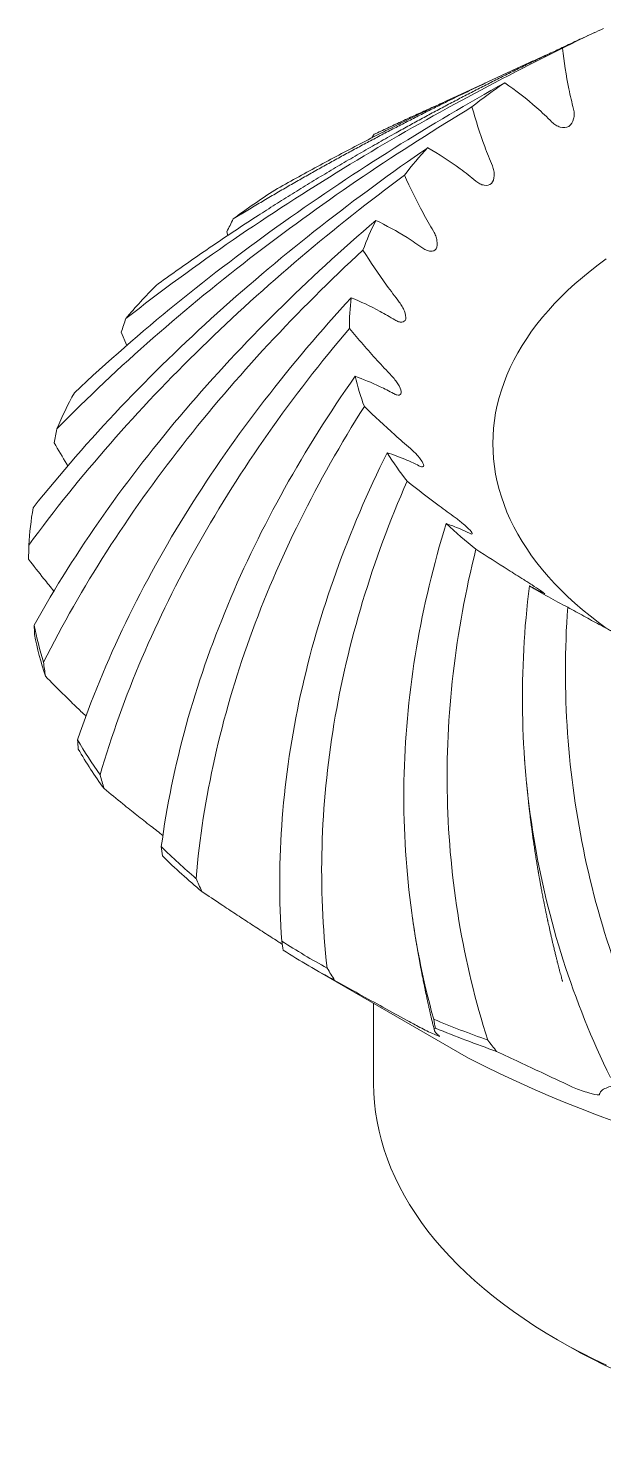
# Model space of a CAD drawing. Header units: millimetres. Extents: x -56 to 182, y 0 to 146.
# Drawn here: x 30.627 to 32.459, y 18.376 to 22.925 of the extents above; entities that cross this region are included whole.
import ezdxf

# ---------------------------------------------------------------- set-up
doc = ezdxf.new("R2010")
doc.units = ezdxf.units.MM
doc.layers.add('SLD-0', color=7, linetype='Continuous')

msp = doc.modelspace()

# ---------------------------------------------------------------- linework, layer by layer
at = {"layer": 'SLD-0', "color": 7, "linetype": 'Continuous', "lineweight": 18}
for p, q in [((32.4304, 22.9126), (32.4019, 22.8995)), ((32.1819, 22.798), (32.0581, 22.741)), ((31.8346, 22.638), (31.7922, 22.6184)), ((31.7284, 22.5882), (31.721, 22.577)), ((31.2591, 22.2773), (31.2619, 22.2655)), ((32.4414, 22.1717), (32.416, 22.1521)), ((32.4676, 22.1909), (32.4414, 22.1717)), ((32.3679, 22.1117), (32.3453, 22.091)), ((32.3915, 22.1321), (32.3679, 22.1117)), ((32.416, 22.1521), (32.3915, 22.1321)), ((32.3236, 22.07), (32.3029, 22.0486)), ((32.3453, 22.091), (32.3236, 22.07)), ((32.2832, 22.0269), (32.2644, 22.005)), ((32.3029, 22.0486), (32.2832, 22.0269)), ((32.2466, 21.9827), (32.2299, 21.9603)), ((32.2644, 22.005), (32.2466, 21.9827)), ((30.9229, 21.9575), (30.9402, 21.9151)), ((32.2142, 21.9375), (32.1995, 21.9145)), ((32.2299, 21.9603), (32.2142, 21.9375)), ((32.1859, 21.8914), (32.1733, 21.868)), ((32.1995, 21.9145), (32.1859, 21.8914)), ((32.1618, 21.8444), (32.1513, 21.8207)), ((32.1733, 21.868), (32.1618, 21.8444)), ((32.142, 21.7968), (32.1337, 21.7728)), ((32.1513, 21.8207), (32.142, 21.7968)), ((32.1265, 21.7486), (32.1204, 21.7244)), ((32.1337, 21.7728), (32.1265, 21.7486)), ((32.1204, 21.7244), (32.1154, 21.7001)), ((32.1116, 21.6757), (32.1088, 21.6513)), ((32.1154, 21.7001), (32.1116, 21.6757)), ((32.1071, 21.6268), (32.1066, 21.6023)), ((32.1088, 21.6513), (32.1071, 21.6268)), ((32.1066, 21.6023), (32.1071, 21.5779)), ((32.1071, 21.5779), (32.1088, 21.5534)), ((32.1088, 21.5534), (32.1116, 21.529)), ((32.1116, 21.529), (32.1154, 21.5046)), ((32.1154, 21.5046), (32.1204, 21.4803)), ((32.1204, 21.4803), (32.1265, 21.456)), ((32.1265, 21.456), (32.1337, 21.4319)), ((32.1337, 21.4319), (32.142, 21.4079)), ((32.142, 21.4079), (32.1513, 21.384)), ((32.1513, 21.384), (32.1618, 21.3603)), ((32.1618, 21.3603), (32.1733, 21.3367)), ((32.1733, 21.3367), (32.1859, 21.3133)), ((32.1859, 21.3133), (32.1995, 21.2901)), ((32.1995, 21.2901), (32.2142, 21.2672)), ((32.2142, 21.2672), (32.2299, 21.2444)), ((32.2299, 21.2444), (32.2466, 21.2219)), ((32.2466, 21.2219), (32.2644, 21.1997)), ((32.2644, 21.1997), (32.2832, 21.1777)), ((32.2832, 21.1777), (32.3029, 21.1561)), ((32.3029, 21.1561), (32.3236, 21.1347)), ((32.3236, 21.1347), (32.3453, 21.1137)), ((32.3453, 21.1137), (32.3679, 21.093)), ((32.3679, 21.093), (32.3915, 21.0726)), ((32.3915, 21.0726), (32.416, 21.0526)), ((32.416, 21.0526), (32.4414, 21.033)), ((32.4414, 21.033), (32.4676, 21.0138)), ((31.5343, 19.9288), (32.0293, 19.643)), ((31.7267, 19.8177), (31.7267, 19.561)), ((31.7267, 19.561), (31.7274, 19.5308)), ((31.7274, 19.5308), (31.7294, 19.5006)), ((31.7294, 19.5006), (31.7328, 19.4704)), ((31.7328, 19.4704), (31.7376, 19.4403)), ((31.7376, 19.4403), (31.7438, 19.4103)), ((31.7438, 19.4103), (31.7513, 19.3804)), ((31.7513, 19.3804), (31.7602, 19.3506)), ((31.7602, 19.3506), (31.7704, 19.3209)), ((31.7704, 19.3209), (31.7819, 19.2915)), ((31.7819, 19.2915), (31.7948, 19.2622)), ((31.7948, 19.2622), (31.809, 19.2331)), ((31.809, 19.2331), (31.8246, 19.2042)), ((31.8246, 19.2042), (31.8414, 19.1756)), ((31.8414, 19.1756), (31.8595, 19.1472)), ((31.8595, 19.1472), (31.8789, 19.1192)), ((31.8789, 19.1192), (31.8996, 19.0914)), ((31.8996, 19.0914), (31.9215, 19.0639)), ((31.9215, 19.0639), (31.9447, 19.0368)), ((31.9447, 19.0368), (31.969, 19.0101)), ((31.969, 19.0101), (31.9946, 18.9837)), ((31.9946, 18.9837), (32.0214, 18.9577)), ((32.0214, 18.9577), (32.0493, 18.9322)), ((32.0493, 18.9322), (32.0784, 18.907)), ((32.0784, 18.907), (32.1086, 18.8823)), ((32.1086, 18.8823), (32.14, 18.8581)), ((32.14, 18.8581), (32.1724, 18.8344)), ((32.1724, 18.8344), (32.2059, 18.8112)), ((32.2059, 18.8112), (32.2404, 18.7884)), ((32.2404, 18.7884), (32.2759, 18.7662)), ((32.2759, 18.7662), (32.3125, 18.7446)), ((32.3122, 18.7447), (32.383, 18.7039)), ((32.3125, 18.7446), (32.35, 18.7235)), ((32.35, 18.7235), (32.3884, 18.703)), ((32.3884, 18.703), (32.4278, 18.683)), ((32.4278, 18.683), (32.468, 18.6637))]:
    msp.add_line(p, q, dxfattribs=at)
for centre, radius, start, end in [((33.3602, 20.8959), 2.2207, 113.9496, 117.675), ((33.0506, 21.4148), 1.6158, 124.1166, 128.7219), ((33.2013, 19.5616), 3.3659, 114.7482, 115.9497), ((32.7227, 21.773), 1.1293, 136.8302, 142.6782), ((32.789, 20.2828), 2.5344, 122.9119, 126.5613), ((32.4628, 21.9415), 0.8186, 152.952, 160.1996), ((32.2958, 20.8579), 1.7753, 135.3052, 139.9322), ((32.345, 21.9755), 0.6956, 172.4263, 180.5056), ((32.404, 21.9879), 0.7559, 193.0947, 200.738), ((31.8854, 21.1482), 1.2711, 151.0267, 156.8083), ((32.6224, 22.1007), 1.0025, 211.7646, 218.0961), ((31.6739, 21.219), 1.0473, 170.1819, 176.7608), ((32.9369, 22.3932), 1.4329, 226.9017, 231.891), ((33.2618, 22.866), 2.0074, 238.8331, 242.818), ((31.7235, 21.2303), 1.0977, 190.8615, 197.2371), ((31.7294, 21.2058), 1.1038, 191.087, 198.2419), ((32.0195, 21.3675), 1.4251, 209.8606, 215.2177), ((32.0319, 21.3494), 1.4398, 210.0587, 216.0516), ((32.4757, 21.7622), 2.0299, 225.3945, 229.626), ((32.4911, 21.7529), 2.0526, 225.5522, 230.2831), ((32.9663, 22.4338), 2.8629, 237.6405, 241.005), ((32.9807, 22.432), 2.891, 237.7643, 241.5293), ((33.3717, 23.2751), 3.7977, 247.4917, 250.2785), ((33.382, 23.2755), 3.8261, 247.5921, 250.7154), ((33.7267, 22.9133), 3.6845, 242.5698, 297.4248), ((33.7267, 21.2927), 2.9168, 242.5686, 297.426)]:
    msp.add_arc(centre, radius, start, end, dxfattribs=at)
for points, knots in [([(31.0338, 22.1066), (31.0551, 22.122), (31.0978, 22.1528), (31.1623, 22.198), (31.2274, 22.2426), (31.2928, 22.2864), (31.3548, 22.3269), (31.4131, 22.3642), (31.4678, 22.3986), (31.5226, 22.4324), (31.5777, 22.4657), (31.6328, 22.4985), (31.6881, 22.5307), (31.7435, 22.5624), (31.7943, 22.591), (31.8405, 22.6166), (31.8822, 22.6394), (31.9238, 22.6618), (31.9654, 22.684), (32.007, 22.7058), (32.0485, 22.7273), (32.0901, 22.7486), (32.1315, 22.7695), (32.1729, 22.7901), (32.2141, 22.8104), (32.2553, 22.8304), (32.2964, 22.8501), (32.3373, 22.8694), (32.3725, 22.8859), (32.3939, 22.8958), (32.4019, 22.8995)], [0, 0, 0, 0, 0.047758, 0.095531, 0.143304, 0.191197, 0.23909, 0.278596, 0.318137, 0.357694, 0.397371, 0.437065, 0.47688, 0.516713, 0.55658, 0.586673, 0.616775, 0.646899, 0.67703, 0.707244, 0.737466, 0.767868, 0.798271, 0.828705, 0.859139, 0.889754, 0.920378, 0.951088, 0.981807, 1, 1, 1, 1]), ([(32.3287, 22.8626), (32.2155, 22.8069), (32.0997, 22.7472), (31.8656, 22.6192), (31.7479, 22.5514), (31.5119, 22.4071), (31.3943, 22.331), (31.1631, 22.1717), (31.0491, 22.0883), (30.9372, 22.0007)], [0, 0, 0, 0, 0.25, 0.25, 0.5, 0.5, 0.75, 0.75, 1, 1, 1, 1]), ([(32.2922, 22.848), (32.2834, 22.8441), (32.2567, 22.8322), (32.2116, 22.8118), (32.157, 22.7866), (32.1018, 22.7608), (32.0463, 22.7343), (31.9904, 22.7073), (31.9396, 22.6822), (31.894, 22.6595), (31.8537, 22.639), (31.8133, 22.6183), (31.7727, 22.5973), (31.7321, 22.5759), (31.6913, 22.5542), (31.6504, 22.5322), (31.6093, 22.5098), (31.5683, 22.4871), (31.5271, 22.464), (31.4859, 22.4406), (31.4445, 22.4168), (31.4032, 22.3927), (31.3619, 22.3683), (31.3205, 22.3435), (31.2931, 22.3268), (31.2793, 22.3184)], [0, 0, 0, 0, 0.027071, 0.082242, 0.137581, 0.192944, 0.248474, 0.304029, 0.359633, 0.399273, 0.438923, 0.478639, 0.518355, 0.558106, 0.597857, 0.637861, 0.677864, 0.717903, 0.757942, 0.798195, 0.838456, 0.878819, 0.919191, 0.959591, 1, 1, 1, 1]), ([(32.1443, 22.7525), (32.1794, 22.728), (32.2136, 22.7015), (32.263, 22.6582), (32.2789, 22.643), (32.2986, 22.6235), (32.3027, 22.6199), (32.3117, 22.6145), (32.3165, 22.6126), (32.3308, 22.6088), (32.3409, 22.6088), (32.3564, 22.6184), (32.3612, 22.6273), (32.3651, 22.6419), (32.3659, 22.647), (32.3658, 22.6575), (32.3648, 22.663), (32.3582, 22.6898), (32.353, 22.7113), (32.34, 22.7761), (32.3335, 22.8193), (32.3287, 22.8626)], [0, 0, 0, 0, 0.25, 0.25, 0.375, 0.375, 0.40625, 0.40625, 0.4375, 0.4375, 0.5, 0.5, 0.5625, 0.5625, 0.59375, 0.59375, 0.625, 0.625, 0.75, 0.75, 1, 1, 1, 1]), ([(30.7734, 21.764), (30.8775, 21.8622), (30.986, 21.9569), (31.2094, 22.1387), (31.3236, 22.2254), (31.5565, 22.3912), (31.6743, 22.4697), (31.9093, 22.6174), (32.027, 22.6869), (32.1443, 22.7525)], [0, 0, 0, 0, 0.25, 0.25, 0.5, 0.5, 0.75, 0.75, 1, 1, 1, 1]), ([(31.4119, 22.4104), (31.4346, 22.4231), (31.4798, 22.4486), (31.5477, 22.4858), (31.6158, 22.5223), (31.6838, 22.558), (31.7478, 22.5909), (31.8078, 22.621), (31.8637, 22.6487), (31.9195, 22.6758), (31.9752, 22.7023), (32.0214, 22.7241), (32.049, 22.7367), (32.0581, 22.7409)], [0, 0, 0, 0, 0.1045617, 0.2091234, 0.3137508, 0.4185761, 0.5234675, 0.609963, 0.6965329, 0.7831401, 0.8700099, 0.9569174, 1, 1, 1, 1]), ([(32.0398, 22.6754), (31.9246, 22.6059), (31.8088, 22.5321), (31.5786, 22.376), (31.4647, 22.2941), (31.2404, 22.1219), (31.1304, 22.0319), (30.9183, 21.8458), (30.8157, 21.7492), (30.717, 21.6488)], [0, 0, 0, 0, 0.25, 0.25, 0.5, 0.5, 0.75, 0.75, 1, 1, 1, 1]), ([(31.9485, 22.6895), (31.9451, 22.688), (31.9279, 22.6804), (31.8966, 22.6663), (31.8548, 22.6473), (31.8128, 22.6279), (31.7706, 22.6082), (31.7425, 22.5949), (31.7284, 22.5882)], [0, 0, 0, 0, 0.0467006, 0.2368901, 0.4275582, 0.61827, 0.8091131, 1, 1, 1, 1]), ([(31.8991, 22.5456), (31.9339, 22.5254), (31.9684, 22.5031), (32.0192, 22.4658), (32.0358, 22.4525), (32.0564, 22.4355), (32.0606, 22.4324), (32.0694, 22.4281), (32.074, 22.4267), (32.0871, 22.4246), (32.0959, 22.4258), (32.1076, 22.437), (32.1102, 22.4464), (32.111, 22.4612), (32.1108, 22.4663), (32.1088, 22.4768), (32.107, 22.4821), (32.0963, 22.5079), (32.088, 22.5286), (32.0651, 22.5911), (32.0517, 22.6331), (32.0398, 22.6754)], [0, 0, 0, 0, 0.25, 0.25, 0.375, 0.375, 0.40625, 0.40625, 0.4375, 0.4375, 0.5, 0.5, 0.5625, 0.5625, 0.59375, 0.59375, 0.625, 0.625, 0.75, 0.75, 1, 1, 1, 1]), ([(30.642, 21.3976), (30.7291, 21.5074), (30.8224, 21.6144), (31.019, 21.8217), (31.1217, 21.9216), (31.3354, 22.1145), (31.4455, 22.2067), (31.6694, 22.3823), (31.7834, 22.4659), (31.8991, 22.5456)], [0, 0, 0, 0, 0.25, 0.25, 0.5, 0.5, 0.75, 0.75, 1, 1, 1, 1]), ([(31.8247, 22.4577), (31.7125, 22.3743), (31.6017, 22.2868), (31.3854, 22.1036), (31.2804, 22.0084), (31.0775, 21.8103), (30.9801, 21.7078), (30.7963, 21.4976), (30.7095, 21.3895), (30.6283, 21.2782)], [0, 0, 0, 0, 0.25, 0.25, 0.5, 0.5, 0.75, 0.75, 1, 1, 1, 1]), ([(31.7338, 22.3138), (31.7667, 22.2977), (31.8001, 22.2795), (31.85, 22.2483), (31.8666, 22.2371), (31.8873, 22.2226), (31.8914, 22.22), (31.8996, 22.2167), (31.9037, 22.2158), (31.9151, 22.2152), (31.9221, 22.2174), (31.9297, 22.2297), (31.9299, 22.2393), (31.9276, 22.254), (31.9263, 22.2591), (31.9226, 22.2691), (31.9199, 22.2742), (31.9058, 22.2985), (31.8946, 22.318), (31.8627, 22.3772), (31.843, 22.4172), (31.8247, 22.4577)], [0, 0, 0, 0, 0.25, 0.25, 0.375, 0.375, 0.40625, 0.40625, 0.4375, 0.4375, 0.5, 0.5, 0.5625, 0.5625, 0.59375, 0.59375, 0.625, 0.625, 0.75, 0.75, 1, 1, 1, 1]), ([(30.6454, 21.0235), (30.7118, 21.1426), (30.7858, 21.2597), (30.9469, 21.4888), (31.0336, 21.6001), (31.2188, 21.8172), (31.3165, 21.9221), (31.5193, 22.1236), (31.6247, 22.2204), (31.7338, 22.3138)], [0, 0, 0, 0, 0.25, 0.25, 0.5, 0.5, 0.75, 0.75, 1, 1, 1, 1]), ([(31.6926, 22.2188), (31.5884, 22.1224), (31.4875, 22.022), (31.2946, 21.814), (31.203, 21.7069), (31.0303, 21.486), (30.9497, 21.3726), (30.8023, 21.1423), (30.7352, 21.025), (30.6751, 20.9051)], [0, 0, 0, 0, 0.25, 0.25, 0.5, 0.5, 0.75, 0.75, 1, 1, 1, 1]), ([(31.6555, 22.0672), (31.6853, 22.0549), (31.7159, 22.0406), (31.7628, 22.0153), (31.7786, 22.006), (31.7985, 21.994), (31.8024, 21.9919), (31.8097, 21.9895), (31.8131, 21.9891), (31.8222, 21.9898), (31.8273, 21.9926), (31.8302, 22.0056), (31.8281, 22.0151), (31.8227, 22.0293), (31.8205, 22.0342), (31.8152, 22.0437), (31.8119, 22.0484), (31.7948, 22.0708), (31.7813, 22.0888), (31.7418, 22.1437), (31.7167, 22.181), (31.6926, 22.2188)], [0, 0, 0, 0, 0.25, 0.25, 0.375, 0.375, 0.40625, 0.40625, 0.4375, 0.4375, 0.5, 0.5, 0.5625, 0.5625, 0.59375, 0.59375, 0.625, 0.625, 0.75, 0.75, 1, 1, 1, 1]), ([(30.7835, 20.658), (30.8262, 20.7837), (30.8776, 20.9084), (30.9963, 21.1544), (31.0633, 21.2751), (31.2117, 21.5124), (31.2927, 21.6282), (31.4657, 21.8524), (31.5579, 21.9613), (31.6555, 22.0672)], [0, 0, 0, 0, 0.25, 0.25, 0.5, 0.5, 0.75, 0.75, 1, 1, 1, 1]), ([(31.6495, 21.9694), (31.5578, 21.8611), (31.4712, 21.7493), (31.3101, 21.5198), (31.2359, 21.4026), (31.1011, 21.163), (31.0408, 21.0412), (30.9362, 20.7956), (30.8916, 20.6714), (30.8552, 20.5457)], [0, 0, 0, 0, 0.25, 0.25, 0.5, 0.5, 0.75, 0.75, 1, 1, 1, 1]), ([(31.6678, 21.8166), (31.693, 21.8076), (31.7196, 21.7968), (31.7615, 21.7769), (31.7758, 21.7695), (31.794, 21.7597), (31.7975, 21.7581), (31.8035, 21.7565), (31.8061, 21.7565), (31.8126, 21.7581), (31.8154, 21.7614), (31.8137, 21.7745), (31.8093, 21.7835), (31.8011, 21.797), (31.7981, 21.8015), (31.7913, 21.8103), (31.7875, 21.8145), (31.7683, 21.8347), (31.753, 21.851), (31.7077, 21.9007), (31.6783, 21.9347), (31.6495, 21.9694)], [0, 0, 0, 0, 0.25, 0.25, 0.375, 0.375, 0.40625, 0.40625, 0.4375, 0.4375, 0.5, 0.5, 0.5625, 0.5625, 0.59375, 0.59375, 0.625, 0.625, 0.75, 0.75, 1, 1, 1, 1]), ([(31.0503, 20.317), (31.0674, 20.4464), (31.094, 20.5758), (31.1651, 20.8333), (31.2093, 20.9607), (31.3146, 21.2135), (31.3754, 21.3378), (31.5109, 21.5808), (31.5858, 21.6998), (31.6678, 21.8166)], [0, 0, 0, 0, 0.25, 0.25, 0.5, 0.5, 0.75, 0.75, 1, 1, 1, 1]), ([(31.6971, 21.7202), (31.622, 21.6018), (31.5535, 21.4806), (31.4312, 21.2338), (31.3777, 21.109), (31.2865, 20.8557), (31.2492, 20.7279), (31.192, 20.4725), (31.1719, 20.3444), (31.1608, 20.2158)], [0, 0, 0, 0, 0.25, 0.25, 0.5, 0.5, 0.75, 0.75, 1, 1, 1, 1]), ([(31.77, 21.573), (31.7896, 21.5667), (31.811, 21.5588), (31.846, 21.5435), (31.8583, 21.5377), (31.874, 21.5301), (31.8769, 21.5288), (31.8814, 21.5279), (31.8831, 21.5281), (31.8866, 21.5303), (31.8871, 21.5338), (31.8807, 21.5464), (31.8743, 21.5548), (31.8637, 21.5671), (31.8599, 21.5712), (31.852, 21.5791), (31.8478, 21.5829), (31.8273, 21.6007), (31.8109, 21.615), (31.7618, 21.659), (31.7293, 21.6892), (31.6971, 21.7202)], [0, 0, 0, 0, 0.25, 0.25, 0.375, 0.375, 0.40625, 0.40625, 0.4375, 0.4375, 0.5, 0.5, 0.5625, 0.5625, 0.59375, 0.59375, 0.625, 0.625, 0.75, 0.75, 1, 1, 1, 1]), ([(30.7092, 21.6043), (30.7223, 21.5818), (30.7366, 21.5574), (30.7514, 21.5332), (30.7525, 21.5314)], [0, 0, 0, 0, 0.923716, 1, 1, 1, 1]), ([(31.434, 20.0155), (31.4249, 20.1454), (31.4255, 20.2765), (31.4458, 20.5395), (31.4654, 20.6708), (31.5229, 20.9334), (31.5608, 21.0637), (31.6529, 21.3205), (31.7074, 21.4474), (31.77, 21.573)], [0, 0, 0, 0, 0.25, 0.25, 0.5, 0.5, 0.75, 0.75, 1, 1, 1, 1]), ([(31.8334, 21.4822), (31.7781, 21.3558), (31.7307, 21.2276), (31.6526, 20.9687), (31.6221, 20.8388), (31.5787, 20.5773), (31.5659, 20.4464), (31.5585, 20.1871), (31.5639, 20.0582), (31.5785, 19.9297)], [0, 0, 0, 0, 0.25, 0.25, 0.5, 0.5, 0.75, 0.75, 1, 1, 1, 1]), ([(31.9578, 21.3469), (31.9709, 21.3427), (31.9862, 21.3369), (32.0128, 21.3254), (32.0224, 21.321), (32.0349, 21.315), (32.0371, 21.314), (32.0399, 21.3136), (32.0406, 21.3139), (32.0411, 21.3164), (32.0392, 21.3198), (32.0285, 21.3314), (32.0203, 21.3389), (32.0076, 21.3498), (32.0033, 21.3534), (31.9947, 21.3603), (31.9903, 21.3635), (31.9694, 21.3788), (31.9526, 21.3911), (31.9018, 21.4291), (31.8677, 21.4553), (31.8334, 21.4822)], [0, 0, 0, 0, 0.25, 0.25, 0.375, 0.375, 0.40625, 0.40625, 0.4375, 0.4375, 0.5, 0.5, 0.5625, 0.5625, 0.59375, 0.59375, 0.625, 0.625, 0.75, 0.75, 1, 1, 1, 1]), ([(31.9179, 19.7666), (31.8829, 19.8938), (31.8575, 20.0234), (31.8262, 20.2858), (31.8202, 20.4179), (31.8276, 20.6845), (31.8408, 20.8179), (31.8856, 21.083), (31.9172, 21.2151), (31.9578, 21.3469)], [0, 0, 0, 0, 0.25, 0.25, 0.5, 0.5, 0.75, 0.75, 1, 1, 1, 1]), ([(32.0525, 21.2657), (32.0195, 21.134), (31.9951, 21.0014), (31.9646, 20.736), (31.9585, 20.6038), (31.9647, 20.3401), (31.977, 20.2092), (32.0199, 19.952), (32.0504, 19.8252), (32.0902, 19.7001)], [0, 0, 0, 0, 0.25, 0.25, 0.5, 0.5, 0.75, 0.75, 1, 1, 1, 1]), ([(32.2229, 21.1484), (32.229, 21.1452), (32.2374, 21.141), (32.2544, 21.1321), (32.261, 21.1286), (32.2698, 21.1239), (32.2712, 21.1232), (32.2722, 21.123), (32.2719, 21.1234), (32.2692, 21.1257), (32.265, 21.1287), (32.2504, 21.1388), (32.2408, 21.1452), (32.2267, 21.1545), (32.222, 21.1575), (32.213, 21.1633), (32.2087, 21.1661), (32.1882, 21.1788), (32.1718, 21.1891), (32.1215, 21.2209), (32.0872, 21.243), (32.0525, 21.2657)], [0, 0, 0, 0, 0.25, 0.25, 0.375, 0.375, 0.40625, 0.40625, 0.4375, 0.4375, 0.5, 0.5, 0.5625, 0.5625, 0.59375, 0.59375, 0.625, 0.625, 0.75, 0.75, 1, 1, 1, 1]), ([(30.6274, 21.2332), (30.6436, 21.2124), (30.6702, 21.1783), (30.6975, 21.1447), (30.7082, 21.1315)], [0, 0, 0, 0, 0.607621, 1, 1, 1, 1]), ([(32.4808, 19.5813), (32.4215, 19.7028), (32.3712, 19.8278), (32.2896, 20.0833), (32.2585, 20.2132), (32.2152, 20.4775), (32.2033, 20.6111), (32.1988, 20.8786), (32.206, 21.013), (32.2229, 21.1484)], [0, 0, 0, 0, 0.25, 0.25, 0.5, 0.5, 0.75, 0.75, 1, 1, 1, 1]), ([(32.3448, 21.0803), (32.3354, 20.946), (32.3353, 20.8119), (32.3537, 20.5457), (32.3722, 20.4143), (32.4277, 20.1543), (32.4646, 20.0264), (32.5558, 19.7774), (32.6101, 19.6558), (32.6733, 19.5369)], [0, 0, 0, 0, 0.25, 0.25, 0.5, 0.5, 0.75, 0.75, 1, 1, 1, 1]), ([(32.5539, 20.9694), (32.5537, 20.9695), (32.5522, 20.9701), (32.5488, 20.9716), (32.5438, 20.9739), (32.5383, 20.9765), (32.5315, 20.9797), (32.5235, 20.9836), (32.5144, 20.9882), (32.5054, 20.9928), (32.4972, 20.9971), (32.4903, 21.0008), (32.4821, 21.0053), (32.4672, 21.0134), (32.4463, 21.0248), (32.4211, 21.0385), (32.396, 21.0521), (32.3706, 21.0661), (32.3534, 21.0756), (32.3448, 21.0803)], [0, 0, 0, 0, 0.004091, 0.026717, 0.049994, 0.072625, 0.095771, 0.131315, 0.167861, 0.204385, 0.242133, 0.275174, 0.308481, 0.374998, 0.507603, 0.630501, 0.753489, 0.876711, 1, 1, 1, 1]), ([(30.6811, 20.8603), (30.6995, 20.8417), (30.7318, 20.8092), (30.7749, 20.7669), (30.7995, 20.7432), (30.8102, 20.733)], [0, 0, 0, 0, 0.432758, 0.754965, 1, 1, 1, 1]), ([(32.207, 20.6038), (32.2071, 20.603), (32.2073, 20.5999), (32.2077, 20.5949), (32.208, 20.5908), (32.2081, 20.5891)], [0, 0, 0, 0, 0.187331, 0.681487, 1, 1, 1, 1]), ([(32.214, 20.5194), (32.2144, 20.5156), (32.2154, 20.5051), (32.217, 20.4882), (32.219, 20.4689), (32.2209, 20.4506), (32.2229, 20.4331), (32.2248, 20.4167), (32.2266, 20.4025), (32.2281, 20.3904), (32.2295, 20.3802), (32.2307, 20.3707), (32.2319, 20.3619), (32.2331, 20.3534), (32.2343, 20.3444), (32.2358, 20.3343), (32.2372, 20.3244), (32.2386, 20.3148), (32.24, 20.306), (32.2414, 20.2966), (32.243, 20.2865), (32.2447, 20.2758), (32.2465, 20.2647), (32.2481, 20.2549), (32.2494, 20.2471), (32.2503, 20.2419), (32.2509, 20.2381), (32.2515, 20.235), (32.252, 20.2318), (32.2527, 20.2281), (32.2537, 20.2221), (32.2553, 20.2132), (32.2575, 20.2009), (32.2601, 20.1869), (32.263, 20.1714), (32.2662, 20.1547), (32.2691, 20.1398), (32.2717, 20.1269), (32.2739, 20.1162), (32.276, 20.1059), (32.2779, 20.0967), (32.2794, 20.0898), (32.2804, 20.0849), (32.2813, 20.081), (32.2821, 20.0769), (32.2832, 20.0722), (32.2846, 20.0657), (32.2865, 20.0571), (32.2888, 20.0467), (32.2913, 20.0357), (32.2938, 20.0248), (32.2963, 20.0139), (32.2991, 20.0021), (32.3021, 19.9896), (32.3052, 19.9768), (32.3076, 19.9672), (32.3091, 19.961), (32.31, 19.9575), (32.3108, 19.9544), (32.3115, 19.9516), (32.3122, 19.9487), (32.3132, 19.9449), (32.3146, 19.9392), (32.3166, 19.9314), (32.3189, 19.9226), (32.3213, 19.9134), (32.3235, 19.9052), (32.3254, 19.898), (32.3269, 19.8924), (32.3278, 19.8891), (32.3282, 19.8875), (32.3284, 19.8868), (32.3284, 19.8868), (32.3285, 19.8868)], [0, 0, 0, 0, 0.0177084, 0.0483761, 0.0785696, 0.1084107, 0.136639, 0.1625944, 0.1863221, 0.2034432, 0.2192668, 0.2338802, 0.2475015, 0.2601595, 0.2735335, 0.2891998, 0.307158, 0.3198598, 0.3335393, 0.3482012, 0.3638453, 0.3804716, 0.3980799, 0.4155089, 0.4263437, 0.4344388, 0.4397947, 0.4440223, 0.4490009, 0.4547333, 0.4612195, 0.4771528, 0.496356, 0.5186521, 0.5429149, 0.5689437, 0.5967378, 0.6129361, 0.6296785, 0.6468323, 0.6616195, 0.6729301, 0.6793784, 0.6846925, 0.6910407, 0.6984955, 0.7070566, 0.7218441, 0.7388848, 0.7562774, 0.7735417, 0.7906778, 0.807686, 0.8291477, 0.8501808, 0.8682537, 0.8743483, 0.8798757, 0.8848362, 0.8892296, 0.8930964, 0.8984039, 0.9075076, 0.9198789, 0.9355168, 0.9493878, 0.9635014, 0.9749415, 0.9838957, 0.9908968, 0.9939955, 0.9970528, 1, 1, 1, 1]), ([(30.8678, 20.5021), (30.8878, 20.4858), (30.9225, 20.4574), (30.9723, 20.4176), (31.0149, 20.384), (31.0426, 20.3625), (31.0554, 20.3525)], [0, 0, 0, 0, 0.319117, 0.556714, 0.794308, 1, 1, 1, 1]), ([(31.1795, 20.174), (31.2001, 20.1602), (31.2359, 20.1361), (31.2867, 20.1025), (31.332, 20.0727), (31.377, 20.0435), (31.4108, 20.0217), (31.4301, 20.0094), (31.4348, 20.0064), (31.4355, 20.0059)], [0, 0, 0, 0, 0.237425, 0.414155, 0.590969, 0.767703, 0.944552, 0.991973, 1, 1, 1, 1]), ([(31.8492, 20.0983), (31.8496, 20.0954), (31.8509, 20.0865), (31.853, 20.0718), (31.8556, 20.0547), (31.8579, 20.04), (31.8599, 20.0277), (31.8615, 20.0177), (31.863, 20.0089), (31.8642, 20.0015), (31.8652, 19.9957), (31.8659, 19.9914), (31.8665, 19.9877), (31.8673, 19.9835), (31.8682, 19.9783), (31.8695, 19.9707), (31.8713, 19.9606), (31.8735, 19.9485), (31.8759, 19.9359), (31.8782, 19.9235), (31.8806, 19.9112), (31.8828, 19.8997), (31.8849, 19.8895), (31.8866, 19.8808), (31.8881, 19.8734), (31.8893, 19.8673), (31.8904, 19.8624), (31.8913, 19.8578), (31.8925, 19.8522), (31.894, 19.8449), (31.8959, 19.836), (31.8981, 19.8262), (31.9002, 19.8163), (31.9025, 19.8063), (31.9047, 19.7962), (31.907, 19.7863), (31.9092, 19.7767), (31.9116, 19.7662), (31.9146, 19.7538), (31.9175, 19.7418), (31.9194, 19.734), (31.9201, 19.7312)], [0, 0, 0, 0, 0.023682, 0.07387, 0.120063, 0.162518, 0.192221, 0.22006, 0.244442, 0.264874, 0.281358, 0.291544, 0.300294, 0.311512, 0.32561, 0.342598, 0.373239, 0.407524, 0.441544, 0.475272, 0.508707, 0.541851, 0.568531, 0.592478, 0.612654, 0.629059, 0.641694, 0.652646, 0.667084, 0.687274, 0.711973, 0.740219, 0.767355, 0.792768, 0.822686, 0.849808, 0.874225, 0.901735, 0.935831, 0.976511, 1, 1, 1, 1]), ([(31.6025, 19.8906), (31.6547, 19.8613), (31.7062, 19.8327), (31.7816, 19.7912), (31.8064, 19.7776), (31.837, 19.7609), (31.8431, 19.7576), (31.8554, 19.7509), (31.8618, 19.7474), (31.8829, 19.7363), (31.8992, 19.7281), (31.9253, 19.7158), (31.9351, 19.7116), (31.9374, 19.7117), (31.9363, 19.7127), (31.934, 19.7146), (31.9328, 19.7156), (31.9274, 19.7204), (31.9243, 19.7236), (31.9185, 19.732), (31.9191, 19.7358), (31.9235, 19.7384)], [0, 0, 0, 0, 0.25, 0.25, 0.375, 0.375, 0.40625, 0.40625, 0.4375, 0.4375, 0.5, 0.5, 0.5625, 0.5625, 0.59375, 0.59375, 0.625, 0.625, 0.75, 0.75, 1, 1, 1, 1]), ([(32.1184, 19.6642), (32.1676, 19.641), (32.2157, 19.6184), (32.2854, 19.5857), (32.3082, 19.575), (32.3361, 19.5619), (32.3415, 19.5593), (32.3527, 19.554), (32.3587, 19.5513), (32.3794, 19.5427), (32.3968, 19.5365), (32.4267, 19.5276), (32.4395, 19.5248), (32.446, 19.5254), (32.4462, 19.5263), (32.4465, 19.5282), (32.4466, 19.5291), (32.4478, 19.5336), (32.45, 19.5368), (32.4603, 19.5455), (32.4718, 19.55), (32.4872, 19.5537)], [0, 0, 0, 0, 0.25, 0.25, 0.375, 0.375, 0.40625, 0.40625, 0.4375, 0.4375, 0.5, 0.5, 0.5625, 0.5625, 0.59375, 0.59375, 0.625, 0.625, 0.75, 0.75, 1, 1, 1, 1])]:
    msp.add_open_spline(points, degree=3, knots=knots, dxfattribs=at)
for points in [[(31.2793, 22.3184), (31.2725, 22.3048), (31.2658, 22.2911), (31.2591, 22.2773)], [(30.9372, 22.0007), (30.9324, 21.9863), (30.9276, 21.9719), (30.9229, 21.9575)], [(30.717, 21.6488), (30.7143, 21.634), (30.7117, 21.6191), (30.7092, 21.6043)], [(30.6283, 21.2782), (30.628, 21.2632), (30.6277, 21.2482), (30.6274, 21.2332)], [(30.6462, 20.9936), (30.6459, 21.0036), (30.6457, 21.0136), (30.6454, 21.0235)], [(30.6751, 20.9051), (30.677, 20.8901), (30.679, 20.8752), (30.6811, 20.8603)], [(30.7857, 20.6282), (30.785, 20.6382), (30.7842, 20.6481), (30.7835, 20.658)], [(30.8552, 20.5457), (30.8593, 20.5311), (30.8636, 20.5166), (30.8678, 20.5021)], [(31.0538, 20.2876), (31.0526, 20.2974), (31.0514, 20.3072), (31.0503, 20.317)], [(31.1608, 20.2158), (31.167, 20.2018), (31.1732, 20.1879), (31.1795, 20.174)], [(31.4386, 19.9866), (31.437, 19.9962), (31.4355, 20.0059), (31.434, 20.0155)], [(31.5785, 19.9297), (31.5865, 19.9167), (31.5945, 19.9036), (31.6025, 19.8906)], [(31.9235, 19.7384), (31.9216, 19.7478), (31.9197, 19.7572), (31.9179, 19.7666)], [(32.0902, 19.7001), (32.0996, 19.6881), (32.109, 19.6761), (32.1184, 19.6642)]]:
    msp.add_open_spline(points, degree=3, dxfattribs=at)

doc.saveas('drawing.dxf')
